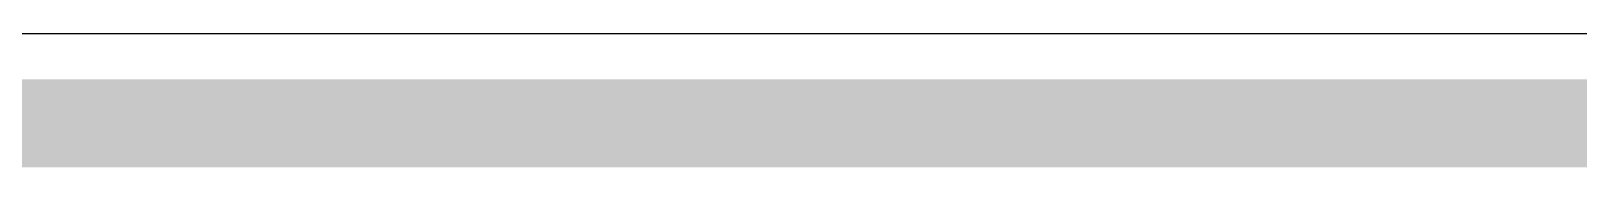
# Model space of a CAD drawing. Header units: inches. Extents: x 0 to 5379, y 0 to 5429.
# Drawn here: x 13.19 to 19.89, y -0.19 to 0.39 of the extents above; entities that cross this region are included whole.
import ezdxf

# ---------------------------------------------------------------- set-up
doc = ezdxf.new("R2010")
doc.units = ezdxf.units.IN
for name, color, linetype in [('Board Outline', 216, 'Continuous'), ('Bottom Layer', 5, 'Continuous'), ('GND01', 16, 'Continuous'), ('GND02', 76, 'Continuous'), ('PWR', 156, 'Continuous'), ('SIG 01', 90, 'Continuous')]:
    doc.layers.add(name, color=color, linetype=linetype)

msp = doc.modelspace()

# ---------------------------------------------------------------- linework, layer by layer
at = {"layer": 'Board Outline'}
msp.add_lwpolyline([(0, 0, 0.381, 0.381, 0), (350, 0, 0.381, 0.381, 0)], format="xyseb", dxfattribs=at)
at = {"layer": 'Bottom Layer'}
msp.add_line((25.5317, 0.3885), (9.6708, 0.3885), dxfattribs=at)
at = {"layer": 'GND01'}
msp.add_line((349.6116, 0.3885), (0.3885, 0.3885), dxfattribs=at)
at = {"layer": 'GND02'}
msp.add_line((349.6116, 0.3885), (0.3885, 0.3885), dxfattribs=at)
at = {"layer": 'PWR'}
msp.add_line((349.6116, 0.3885), (0.3885, 0.3885), dxfattribs=at)
at = {"layer": 'SIG 01'}
msp.add_line((349.6116, 0.3885), (0.3885, 0.3885), dxfattribs=at)

doc.saveas('drawing.dxf')
